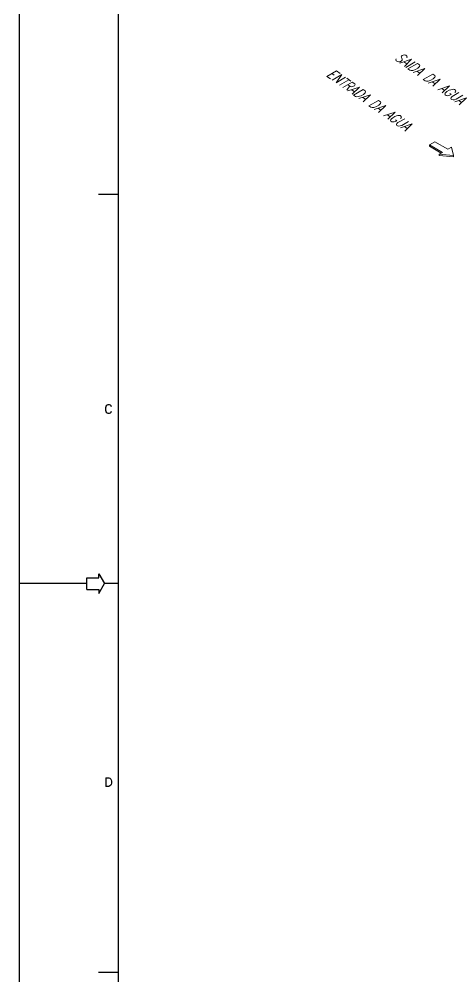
# Model space of a CAD drawing. Header units: millimetres. Extents: x -312439 to 477422, y -331570 to 212570.
# Drawn here: x 337892 to 343380, y 94259 to 106323 of the extents above; entities that cross this region are included whole.
import ezdxf

# ---------------------------------------------------------------- set-up
doc = ezdxf.new("R2010")
doc.units = ezdxf.units.MM
doc.layers.add('ARCONDTEXTO', color=4, linetype='Continuous')
doc.layers.add('FORMATO A1', color=1, linetype='Continuous')
doc.styles.add('ROMANS', font='romans.shx', dxfattribs={"height": 187.5})

# ---------------------------------------------------------------- blocks, each defined once
blk = doc.blocks.new('A$C2D342850')
at = {"layer": 'FORMATO A1', "color": 1, "linetype": 'Continuous'}
for p, q in [((0, 0), (0, -59400)), ((2500, -19600), (2000, -19600)), ((2006.7, -29151.8), (2150, -29400)), ((2006.7, -29251.8), (2006.7, -29151.8)), ((1706.7, -29400.1), (13.4, -29400.1)), ((1706.7, -29251.8), (2006.7, -29251.8)), ((1706.7, -29548.3), (1706.7, -29251.8)), ((2006.7, -29648.1), (2150, -29400)), ((2500, -29400.1), (2152.8, -29400.1)), ((1706.7, -29548.1), (2006.7, -29548.1)), ((2006.7, -29548.1), (2006.7, -29648.1)), ((2183.79, -34293.44), (2183.79, -34510)), ((2500, -39200), (2000, -39200))]:
    blk.add_line(p, q, dxfattribs=at)
at = {"layer": 'FORMATO A1', "color": 2, "linetype": 'Continuous'}
blk.add_line((2500, -58400), (2500, -1000), dxfattribs=at)
at = {"layer": 'FORMATO A1', "color": 1, "linetype": 'Continuous'}
for points in [[(2328.17, -24945), (2317.85, -24924.37), (2297.23, -24903.75), (2276.6, -24893.44), (2235.35, -24893.44), (2214.73, -24903.75), (2194.1, -24924.37), (2183.79, -24945), (2173.48, -24975.94), (2173.48, -25027.5), (2183.79, -25058.44), (2194.1, -25079.06), (2214.73, -25099.69), (2235.35, -25110), (2276.6, -25110), (2297.23, -25099.69), (2317.85, -25079.06), (2328.17, -25058.44)], [(2183.79, -34293.44), (2255.98, -34293.44), (2286.92, -34303.75), (2307.54, -34324.37), (2317.85, -34345), (2328.17, -34375.94), (2328.17, -34427.5), (2317.85, -34458.44), (2307.54, -34479.06), (2286.92, -34499.69), (2255.98, -34510), (2183.79, -34510)]]:
    blk.add_lwpolyline(points, dxfattribs=at)

msp = doc.modelspace()

# ---------------------------------------------------------------- linework, layer by layer
at = {"color": 1, "linetype": 'Continuous', "lineweight": 0, "extrusion": (3.33067e-16, 0.816497, 0.57735)}
for p, q in [((343125.763, 104778.852), (343059.331, 104740.497)), ((343059.331, 104740.497), (343224.429, 104645.178)), ((343059.331, 104740.497), (343059.331, 104723.411)), ((343059.331, 104723.411), (343209.632, 104636.635)), ((343290.862, 104683.533), (343125.763, 104778.852)), ((343224.429, 104645.178), (343181.688, 104620.501)), ((343181.688, 104620.501), (343361.704, 104604.277)), ((343181.688, 104620.501), (343181.688, 104603.414)), ((343181.688, 104603.414), (343361.704, 104587.191)), ((343337.839, 104710.655), (343290.862, 104683.533)), ((343361.704, 104604.277), (343337.839, 104710.655)), ((343361.704, 104604.277), (343361.704, 104587.191))]:
    msp.add_line(p, q, dxfattribs=at)

# ---------------------------------------------------------------- block references
at = {"layer": 'FORMATO A1', "xscale": 0.5, "yscale": 0.5, "zscale": 0.5}
msp.add_blockref('A$C2D342850', (337892.032, 113912.941, 0), dxfattribs=at)

# ---------------------------------------------------------------- texts
at = {"layer": 'ARCONDTEXTO', "linetype": 'Continuous', "lineweight": -3, "style": 'ROMANS', "oblique": 25, "width": 0.8}
for s, p in [('SAIDA DA AGUA', (342614.134, 105819.173)), ('ENTRADA DA AGUA ', (341754.425, 105612.079))]:
    msp.add_text(s, height=125, rotation=325, dxfattribs=at).set_placement(p)

doc.saveas('drawing.dxf')
